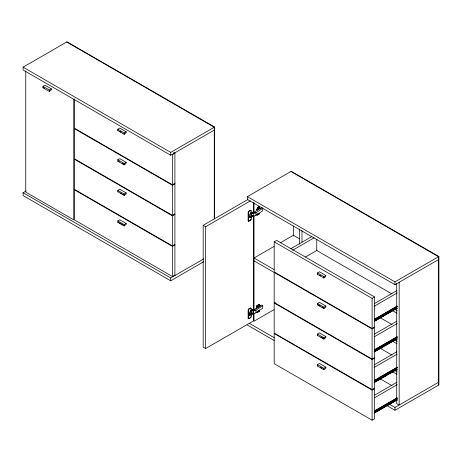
<?xml version="1.0" encoding="UTF-8"?>
<svg xmlns="http://www.w3.org/2000/svg" width="462" height="462" viewBox="0 0 462 462"><rect width="100%" height="100%" fill="white"/><g stroke="black" fill="none" stroke-linecap="round" stroke-linejoin="round"><path stroke-width="0.69" d="M252.5 215.881A2.795 1.623 -59.7 0 1 251.611 216.984L251.097 217.325L251.097 216.776L249.665 217.596L249.301 217.383L249.301 214.813L251.611 212.578A2.795 1.623 -59.7 0 1 253.014 213.386M252.818 312.843A2.795 1.623 -59.7 0 1 251.611 314.593L251.097 314.94L251.097 314.391L249.665 315.211L249.301 314.997L249.301 312.428L251.611 310.187A2.795 1.623 -59.7 0 1 252.818 310.562M257.675 306.549L257.883 306.242C257.727 308.062 259.644 305.723 258.379 305.33M257.675 209.165L257.883 208.859C258.114 210.955 259.136 207.617 258.616 208.079M257.883 306.242L258.425 305.451L258.477 306.335M258.535 208.668L258.743 208.362M259.39 208.501L260.25 208.599L259.43 208.501L259.101 207.103L257.421 208.125L256.941 209.765M257.23 312.197C256.37 312.439 260.533 311.763 259.419 309.673M259.523 305.884C260.961 306.693 258.645 304.764 259.199 304.545M257.265 207.946L256.999 209.736M256.999 214.68C257.652 215.425 259.257 214.322 259.419 213.369M256.941 307.149L256.722 308.732L257.022 305.648L257.207 307.247M249.78 220.23L248.498 220.94L248.146 220.738L248.129 212.364C248.331 211.221 250.444 209.684 251.097 210.955L251.097 212.589A3.043 1.767 -59.7 0 1 253.188 213.236M252.627 215.956A3.043 1.767 -59.7 0 1 251.097 217.556C252.281 218.924 249.295 222.135 248.377 220.744L248.377 212.508C248.492 211.498 250.629 209.84 251.097 210.955M250.906 219.75L251.097 219.19M248.498 318.555L248.129 318.214L248.129 309.979C248.331 308.83 250.444 307.299 251.097 308.564L251.097 310.198A3.043 1.767 -59.7 0 1 253.188 310.851M252.974 312.861A3.043 1.767 -59.7 0 1 251.097 315.171C252.281 316.539 249.295 319.744 248.377 318.358L248.377 310.118C248.492 309.113 250.629 307.449 251.097 308.564M257.675 208.737L257.698 208.437L257.883 208.859M257.802 213.842L258.316 213.935L258.743 213.19M257.963 306.826L258.743 306.173M383.974 406.306L383.512 406.883M396.275 307.501C395.27 308.604 396.766 307.935 396.171 307.363M250.906 317.365L250.849 316.741M259.124 310.99L259.176 310.683M257.686 208.599L257.992 208.073M257.686 305.988L258.096 305.688M257.9 311.192L258.316 311.324L258.732 310.712M257.028 305.734L257.213 305.394M257.242 305.856L259.298 304.51M257.34 312.168L259.39 310.961M257.94 208.576L258.529 208.056M395.703 368.792L396.39 368.624L395.749 369.19M383.448 406.358C383.067 407.715 384.846 406.075 383.708 406.26M395.703 399.359L396.309 399.076M259.009 213.721L259.09 213.583M257.963 209.442L258.616 209.211M258.316 209.534L258.685 209.067M383.633 406.335L383.633 406.953M250.6 220.045L250.849 219.825M258.2 311.371L258.685 310.857M396.009 307.449L395.824 308.079M257.317 207.894L257.525 208.016M257.634 214.894L257.34 214.784L258.945 213.86M257.282 207.877L258.749 207.016L259.199 207.161M385.949 375.381L385.574 375.508M258.535 208.241L258.2 208.195M396.09 337.965L395.824 338.646L396.263 337.982M250.173 216.586L250.508 216.337A2.795 1.623 -59.7 0 0 250.987 215.841M250.173 314.195L250.508 313.952A2.795 1.623 -59.7 0 0 251.403 312.855M262.739 208.241L255.977 212.861L253.355 213.646L251.634 213.346L251.634 215.904L253.355 216.204L255.977 215.413L262.739 210.799L262.739 208.241L261.815 207.709L254.435 211.971L255.977 212.861L255.977 215.413M262.739 305.63L255.977 310.245L253.355 311.03L251.634 310.735L251.634 313.288L253.355 313.588L255.977 312.803L262.739 308.183L262.739 305.63L261.815 305.093L254.435 309.355L255.977 310.245L255.977 312.803M258.784 207.034L257.582 207.969M257.634 312.283L258.836 311.342M250.86 310.291L251.455 309.933L252.887 310.458L254.828 309.586M251.634 313.288L250.86 312.843L251.455 312.491M214.264 130.088L170.715 155.232L23.1 70.005L23.1 67.163L67.019 41.811L214.634 127.033L214.634 218.653M42.978 86.325L44.947 85.187L51.346 88.877L51.346 89.876L49.376 91.436L42.978 87.745L42.978 86.325L49.376 90.015L51.346 88.877M42.978 87.745L43.347 87.532L44.514 88.202M117.81 129.216L119.779 128.078L126.172 131.768L126.172 132.767L124.209 134.327L117.81 130.636L117.81 129.216L124.209 132.906L126.172 131.768M117.81 130.636L118.18 130.423M203.69 261.763L170.715 280.798L23.1 195.57L23.1 192.729L26.213 190.933M117.81 159.783L119.779 158.645L126.172 162.341L126.172 163.334L124.209 164.894L117.81 161.203L117.81 159.783L124.209 163.473L126.172 162.341M117.81 161.203L118.18 160.99L119.34 161.66M23.1 67.163L170.715 152.391L214.634 127.033M117.81 190.35L119.779 189.212L126.172 192.908L126.172 193.901L124.209 195.461L117.81 191.77L117.81 190.35L124.209 194.04L126.172 192.908M117.81 191.77L118.18 191.557M74.521 98.874L74.521 128.269L172.442 184.806L174.902 183.385M174.902 213.952L172.442 215.373L74.521 158.841L74.521 128.725L172.442 185.256L174.902 183.836M117.81 220.917L119.779 219.779L126.172 223.475L126.172 224.468L124.209 226.034L117.81 222.338L117.81 220.917L124.209 224.613L126.172 223.475M117.81 222.338L118.18 222.124M174.902 244.519L172.442 245.94L74.521 189.408L74.521 159.292L172.442 215.829L174.902 214.408M438.53 259.569L394.981 284.707L247.366 199.486L247.366 196.645L291.285 171.287L438.9 256.514L438.9 384.921L394.981 410.279L386.267 405.243M253.615 312.918L253.615 320.847L205.642 348.544L203.182 347.124L203.182 225.306L248.042 199.405M203.182 225.306L205.642 226.727L250.502 200.826M174.902 275.086L172.442 276.507L74.521 219.976L74.521 189.859L172.442 246.396L174.902 244.976M23.1 192.729L170.715 277.957L203.69 258.922M274.185 241.84L276.646 240.419L374.567 296.951L374.567 327.067L372.101 328.488L274.185 271.956L274.185 241.84L372.101 298.371L374.567 296.951M274.006 246.46L254.008 258.004L273.96 269.525M280.255 242.856L293.376 235.279L299.607 238.877M290.916 248.66L311.827 236.584M292.515 250.294L314.039 237.861M305.428 257.039L317.117 250.294M258.784 304.418L257.23 305.313L257.525 305.399M317.475 272.898L319.444 271.76L325.837 275.456L325.837 276.449L323.868 278.008L317.475 274.318L317.475 272.898L323.868 276.588L325.837 275.456M317.475 274.318L317.844 274.105M274.185 302.98L372.101 359.511L374.567 358.09L374.567 388.201L372.101 389.622L274.185 333.09L274.185 302.98L275.416 302.269M274.006 309.673L254.008 321.217L254.008 313.323M317.475 303.465L319.444 302.327L325.837 306.023L325.837 307.016L323.868 308.581L317.475 304.885L317.475 303.465L323.868 307.161L325.837 306.023M317.475 304.885L317.844 304.672M247.366 196.645L394.981 281.866L438.9 256.514M317.475 334.032L319.444 332.9L325.837 336.59L325.837 337.583L323.868 339.148L317.475 335.452L317.475 334.032L323.868 337.728L325.837 336.59M317.475 335.452L317.844 335.239M374.688 303.418L396.829 290.633M374.439 306.115L397.199 292.977M374.439 319.184L397.199 306.046M375.213 319.023L396.927 306.485M374.463 319.883L396.8 306.987M374.463 320.022L396.8 307.126M383.05 315.35L384.28 314.639M375.057 320.674L376.287 319.964M377.518 319.254L378.748 318.543M379.978 317.833L381.82 316.77M383.05 316.06L384.28 315.35M385.51 314.639L396.581 308.246M374.439 321.171L396.581 308.391L397.199 308.743M374.567 321.246L397.32 308.102M372.101 328.944L374.567 327.523L374.567 357.634L372.101 359.055L274.185 302.523L274.185 272.407L372.101 328.944L372.101 359.055M317.475 364.599L319.444 363.467L325.837 367.157L325.837 368.15L323.868 369.716L317.475 366.019L317.475 364.599L323.868 368.295L325.837 367.157M317.475 366.019L317.844 365.812M374.688 333.986L396.829 321.2M374.439 336.683L397.199 323.544M374.439 349.751L397.199 336.613M375.213 349.59L387 342.787M388.242 342.071L396.927 337.052M374.463 350.45L396.8 337.555M374.463 350.589L396.8 337.693M383.05 345.917L384.28 345.206M374.439 351.599L383.668 346.269M384.898 345.559L389.2 343.075M390.43 342.365L391.661 341.655M392.891 340.944L396.581 338.813M374.439 351.738L396.581 338.958L397.199 339.31M374.567 351.813L397.32 338.675M374.688 364.553L396.829 351.767M374.439 367.25L397.199 354.111M374.439 380.318L397.199 367.18M374.59 380.515L375.831 379.799M377.073 379.083L396.927 367.619M374.463 381.017L396.8 368.122M374.463 381.162L396.8 368.266M383.05 376.484L384.28 375.773M374.439 382.166L378.13 380.035M379.36 379.325L380.59 378.615M381.82 377.904L386.128 375.421M387.358 374.711L396.581 369.381M374.439 382.311L396.581 369.525L397.199 369.877M374.567 382.38L397.32 369.242M372.101 390.078L374.567 388.658L374.567 418.768L372.101 420.189L274.185 363.658L274.185 333.547L372.101 390.078L372.101 420.189M374.688 395.12L396.829 382.34M374.439 397.822L397.199 384.679M374.439 410.885L397.199 397.747M374.59 411.088L388.86 402.847M390.101 402.131L396.927 398.192M374.463 411.584L396.8 398.689M374.463 411.729L396.8 398.833M383.05 407.051L384.28 406.341M376.287 411.671L385.51 406.341M386.74 405.63L391.048 403.147M392.278 402.437L393.508 401.726M394.739 401.016L396.581 399.948M374.439 412.878L397.199 399.74M374.567 412.947L397.32 399.809M388.756 403.84L394.981 407.438L438.53 382.293M256.976 209.783L256.687 209.91L257.184 209.904M249.041 216.678L249.994 216.135L251.097 216.776M250.854 216.632L249.665 217.596M249.041 314.293L249.994 313.75L251.097 314.391M250.854 314.247L249.665 315.211M250.358 317.515L248.874 318.647M258.836 304.389L259.049 304.51M254.828 212.197L252.887 213.069L251.455 212.549L250.86 212.901L250.86 215.459L251.634 215.904M385.88 344.866L385.574 344.941M383.749 314.391L383.368 314.859L383.633 315.246M383.587 315.171C383.968 313.582 383.633 316.199 383.882 314.403M396.263 368.549L395.876 369.259L396.309 368.509M258.807 206.988L259.332 207.149M259.049 207.126L258.749 207.016M258.807 304.371L259.153 304.452M259.615 208.506L259.944 208.587M257.473 214.951L257.12 214.801M259.869 208.362L260.245 208.576M258.287 207.917L258.732 208.241M258.322 305.318L258.732 305.625M257.992 306.843L257.657 306.653L258.2 306.964M396.171 337.93L396.309 338.444L395.749 338.623M383.945 345.022L383.524 345.749L383.934 345.016M395.813 399.78L396.234 399.053L395.876 399.832M257.888 209.471L257.657 209.263L258.2 209.581M383.448 345.726C385.037 345.616 382.877 344.369 383.57 345.795M384.009 375.612C382.738 375.473 383.922 377.09 383.934 375.583C382.651 376.38 384.638 376.553 383.882 375.542M257.167 312.208L256.964 311.89L257.582 312.306M66.649 42.019L214.264 127.246L214.264 219.08M290.916 171.5L438.53 256.728L438.53 385.135M173.654 152.547L174.902 153.268L172.442 154.689L172.442 184.806M258.859 206.964L259.407 207.282M259.419 207.403L259.147 207.092M259.523 208.495L259.887 208.61M259.211 208.362L259.708 208.639M257.698 209.361L258.096 209.592M119.924 131.427L121.084 132.097M259.419 213.432L259.176 213.23L259.39 213.577M258.859 213.894L259.153 213.981M257.686 213.687L258.2 213.981M257.051 214.761L257.374 214.946M392.019 293.965L316.747 250.508L316.747 239.143M397.199 306.612L396.581 306.26L397.199 306.756M394.86 309.407L397.343 310.845M392.642 310.689L396.997 313.201M319.589 275.109L320.749 275.785M122.251 163.34L123.412 164.01M380.203 317.706L392.019 324.532M397.199 337.179L396.581 336.827L397.199 337.324M394.86 339.98L397.343 341.412M254.008 260.845L274.584 272.724M392.642 341.256L396.997 343.768M318.422 305.007L320.166 306.017M321.916 307.022L323.077 307.692M120.507 192.902L121.668 193.572M122.828 194.242L123.995 194.912M380.203 348.279L392.019 355.099M397.199 367.746L396.581 367.394L397.199 367.891M394.236 370.183L397.343 371.979M392.642 371.823L396.997 374.336M320.749 336.919L323.66 338.6M119.34 222.8L123.995 225.485M258.859 304.354L259.419 304.724M259.915 305.746L260.221 305.925M259.708 305.832L260.014 305.936M259.211 305.752L259.765 306.023M258.616 306.595L258.529 306.728M257.698 306.745L258.096 306.976M380.203 378.846L392.019 385.672M258.616 311.001L258.529 311.128M258.807 311.324L259.101 311.417M257.732 311.169L258.096 311.382M257.022 312.11L257.421 312.341M397.199 398.319L396.581 397.961L397.199 398.458M397.199 400.45L396.581 400.236M249.237 323.29L274.151 337.676M247.366 325.052L274.151 340.511M320.749 367.486L321.916 368.156M250.548 210.458L251.062 210.759M250.421 210.493L250.733 210.614M251.276 212.716L251.368 212.433A2.795 1.623 -59.7 0 1 252.772 213.242M248.498 211.608L248.804 211.7M251.276 217.227L251.368 216.84A2.795 1.623 -59.7 0 0 252.258 215.742M250.421 219.86L250.733 219.952M248.498 220.94L248.804 221.061M248.169 220.801L248.683 221.096M250.548 308.073L251.062 308.373M250.421 308.108L250.733 308.229M251.276 310.331L251.368 310.048A2.795 1.623 -59.7 0 1 252.772 310.857M248.562 309.17L248.874 309.269M251.276 314.841L251.368 314.455A2.795 1.623 -59.7 0 0 252.258 313.352M248.134 318.289L248.804 318.676M248.198 318.462L248.625 318.711M396.188 399.006L396.309 399.578L395.703 399.711M256.964 305.925L256.964 307.109M249.994 216.135L250 216.684M399.168 282.294L399.168 405.024L396.708 403.603L396.708 283.743M394.981 281.866L394.981 284.707M394.981 407.438L394.981 410.279M372.101 298.371L372.101 328.488M372.101 359.511L372.101 389.622M323.868 276.588L323.868 278.008M323.868 307.161L323.868 308.581M323.868 337.728L323.868 339.148M323.868 368.295L323.868 369.716M301.986 230.492L301.986 241.978M299.526 229.071L299.526 244.144M293.376 225.999L293.376 236.047M254.008 202.795L254.008 212.843M254.008 215.714L254.008 310.452M253.615 202.633L253.615 213.444M253.615 216.326L253.615 310.037M253.355 213.646L253.355 216.204M253.355 311.03L253.355 313.588M250.86 310.926L250.86 312.843M205.642 226.727L205.642 348.544M174.902 152.812L174.902 275.543M172.442 185.256L172.442 215.373M172.442 215.829L172.442 245.94M172.442 246.396L172.442 276.507M170.715 152.391L170.715 155.232M170.715 277.957L170.715 280.798M124.209 132.906L124.209 134.327M124.209 163.473L124.209 164.894M124.209 194.04L124.209 195.461M124.209 224.613L124.209 226.034M73.735 99.457L73.735 219.831L25.757 192.134L25.757 71.038M49.376 90.015L49.376 91.436M251.109 212.445A2.876 1.657 -60 0 1 252.662 213.057M252.31 215.575A2.876 1.657 -60 0 1 250.924 217.198M249.445 217.515A2.876 1.657 -60 0 1 249.087 217.267M251.207 310.025A2.876 1.657 -60 0 1 252.766 310.637M252.408 313.155A2.876 1.657 -60 0 1 251.028 314.778M249.544 315.09A2.876 1.657 -60 0 1 249.185 314.847M250.785 313.086A2.876 1.657 -60 0 1 250.317 313.634M250.854 212.445A3.043 1.767 -59.7 0 1 252.945 213.092M252.385 215.812A3.043 1.767 -59.7 0 1 250.854 217.417M251.715 212.306A2.795 1.623 -59.7 0 1 251.981 213.294M250.854 310.06A3.043 1.767 -59.7 0 1 252.945 310.707M252.385 313.427A3.043 1.767 -59.7 0 1 250.854 315.026M251.403 309.627A2.795 1.623 -59.7 0 1 251.981 310.909"/></g></svg>
